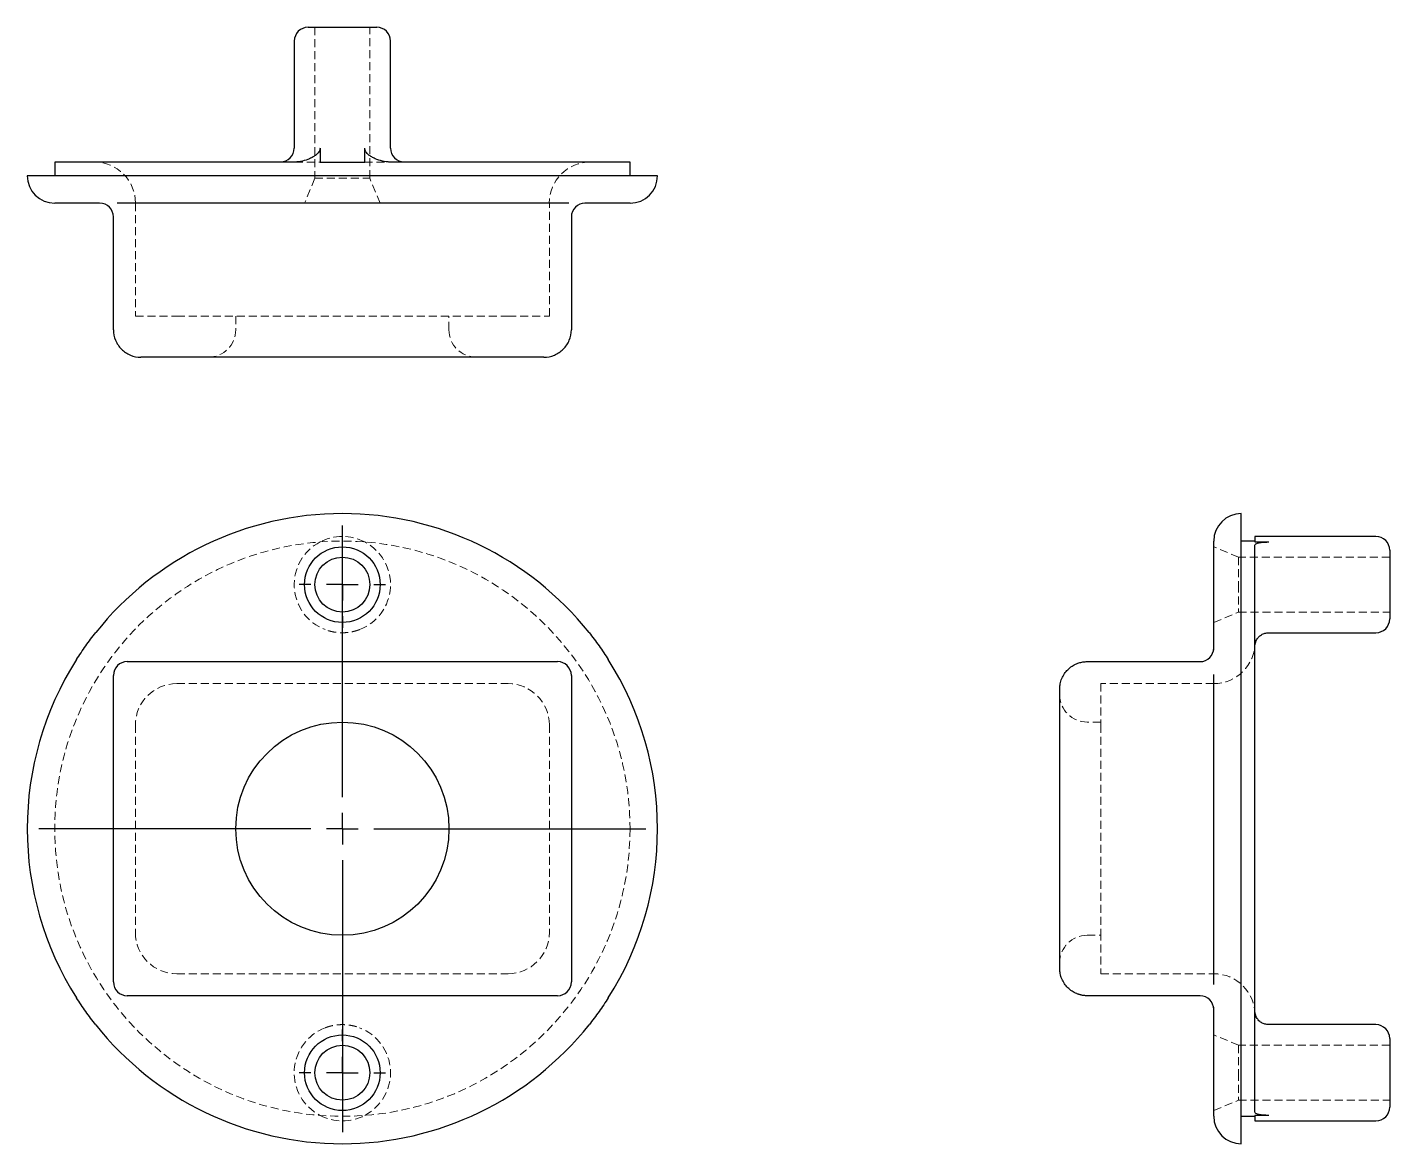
# Model space of a CAD drawing. Header units: millimetres. Extents: x 33 to 249, y 7 to 184.
import ezdxf

# ---------------------------------------------------------------- set-up
doc = ezdxf.new("R2010")
doc.units = ezdxf.units.MM
doc.linetypes.add('HIDDEN', pattern=[1.905, 1.27, -0.635])
doc.layers.add('10', color=7, linetype='Continuous')

# ---------------------------------------------------------------- blocks, each defined once
blk = doc.blocks.new('SW_CENTERMARKSYMBOL_0')
at = {"layer": '10', "color": 0}
for p, q in [((0, 5), (0, 48.14)), ((0, 0), (0, 2.5)), ((-5, 0), (-48.14, 0)), ((0, 0), (-2.5, 0)), ((0, 0), (0, -2.5)), ((0, 0), (2.5, 0)), ((5, 0), (48.14, 0)), ((0, -5), (0, -48.14))]:
    blk.add_line(p, q, dxfattribs=at)
blk = doc.blocks.new('SW_CENTERMARKSYMBOL_1')
at = {"layer": '10', "color": 0}
for p, q in [((0, 5), (0, 6.86)), ((0, 0), (0, 2.5)), ((-5, 0), (-6.86, 0)), ((0, 0), (-2.5, 0)), ((0, 0), (0, -2.5)), ((0, 0), (2.5, 0)), ((5, 0), (6.86, 0)), ((0, -5), (0, -6.86))]:
    blk.add_line(p, q, dxfattribs=at)
blk = doc.blocks.new('SW_CENTERMARKSYMBOL_2')
at = {"layer": '10', "color": 0}
for p, q in [((0, 5), (0, 6.86)), ((0, 0), (0, 2.5)), ((-5, 0), (-6.86, 0)), ((0, 0), (-2.5, 0)), ((0, 0), (0, -2.5)), ((0, 0), (2.5, 0)), ((5, 0), (6.86, 0)), ((0, -5), (0, -6.86))]:
    blk.add_line(p, q, dxfattribs=at)

msp = doc.modelspace()

# ---------------------------------------------------------------- linework, layer by layer
at = {"color": 7, "linetype": 'Continuous', "lineweight": 25}
for p, q in [((77.55, 184.19), (88.45, 184.19)), ((75.36, 182), (75.36, 164.99)), ((90.64, 164.99), (90.64, 182)), ((79.46, 164.99), (79.46, 162.8)), ((86.54, 162.8), (86.54, 164.99)), ((37.36, 162.8), (37.36, 160.62)), ((75.45, 162.8), (37.36, 162.8)), ((79.46, 162.8), (86.54, 162.8)), ((128.64, 162.8), (90.55, 162.8)), ((128.64, 160.62), (128.64, 162.8)), ((40.81, 160.62), (33, 160.62)), ((43.86, 160.62), (40.81, 160.62)), ((122.14, 160.62), (43.86, 160.62)), ((125.19, 160.62), (122.14, 160.62)), ((133, 160.62), (125.19, 160.62)), ((44.49, 156.26), (37.36, 156.26)), ((118.72, 156.26), (47.28, 156.26)), ((118.92, 156.26), (118.72, 156.26)), ((121.51, 156.26), (121.46, 156.26)), ((128.64, 156.26), (121.51, 156.26)), ((46.67, 136.18), (46.67, 154.08)), ((119.33, 154.08), (119.33, 136.18)), ((114.97, 131.82), (51.03, 131.82)), ((225.62, 88.11), (225.62, 107)), ((221.26, 85.4), (221.26, 102.64)), ((227.8, 102.64), (225.62, 102.64)), ((247, 103.37), (227.8, 103.37)), ((227.8, 103.37), (227.8, 102.5)), ((227.8, 102.5), (229.99, 102.5)), ((227.8, 11.99), (227.8, 102.01)), ((249.19, 101.19), (249.19, 90.28)), ((225.62, 83.83), (225.62, 88.11)), ((227.91, 86.77), (227.98, 86.83)), ((229.96, 88.09), (247, 88.09)), ((221.26, 85.31), (221.26, 85.4)), ((48.85, 83.51), (117.15, 83.51)), ((201.18, 83.51), (219.08, 83.51)), ((225.62, 30.17), (225.62, 83.83)), ((46.67, 32.67), (46.67, 81.33)), ((119.33, 81.33), (119.33, 32.67)), ((221.26, 32.51), (221.26, 81.49)), ((196.82, 34.85), (196.82, 79.15)), ((221.26, 32.28), (221.26, 32.51)), ((117.15, 30.49), (48.85, 30.49)), ((219.08, 30.49), (201.18, 30.49)), ((221.26, 28.6), (221.26, 28.7)), ((221.26, 11.36), (221.26, 28.6)), ((225.62, 25.89), (225.62, 30.17)), ((227.98, 27.17), (227.91, 27.23)), ((225.62, 7), (225.62, 25.89)), ((247, 25.91), (229.96, 25.91)), ((249.19, 23.72), (249.19, 12.81)), ((225.62, 11.36), (227.8, 11.36)), ((229.99, 11.5), (227.8, 11.5)), ((227.8, 11.5), (227.8, 10.63)), ((227.8, 10.63), (247, 10.63))]:
    msp.add_line(p, q, dxfattribs=at)
at = {"color": 7, "linetype": 'HIDDEN', "lineweight": 18}
for p, q in [((78.64, 184.19), (78.64, 160.21)), ((87.36, 160.21), (87.36, 184.19)), ((75.45, 162.8), (79.47, 162.8)), ((86.53, 162.8), (90.55, 162.8)), ((78.64, 160.21), (77, 156.26)), ((78.64, 160.21), (87.36, 160.21)), ((89, 156.26), (87.36, 160.21)), ((50.16, 156.26), (50.16, 138.36)), ((115.84, 138.36), (115.84, 156.26)), ((50.16, 138.36), (56.71, 138.36)), ((56.71, 138.36), (109.29, 138.36)), ((66.09, 138.36), (66.09, 136.18)), ((99.91, 136.18), (99.91, 138.36)), ((109.29, 138.36), (115.84, 138.36)), ((225.21, 100.09), (221.26, 101.73)), ((225.21, 100.09), (225.21, 95.73)), ((249.19, 100.09), (225.21, 100.09)), ((225.21, 95.73), (225.21, 91.37)), ((221.26, 89.73), (225.21, 91.37)), ((225.21, 91.37), (249.19, 91.37)), ((227.98, 86.83), (227.78, 86.07)), ((227.84, 86.94), (227.9, 86.77)), ((56.71, 80.02), (109.29, 80.02)), ((221.26, 80.02), (203.36, 80.02)), ((203.36, 80.02), (203.36, 73.47)), ((203.36, 73.91), (201.18, 73.91)), ((50.16, 73.47), (50.16, 40.53)), ((115.84, 73.47), (115.84, 40.53)), ((203.36, 73.47), (203.36, 40.53)), ((201.18, 40.09), (203.36, 40.09)), ((203.36, 40.53), (203.36, 33.98)), ((56.71, 33.98), (109.29, 33.98)), ((203.36, 33.98), (221.26, 33.98)), ((227.78, 27.93), (227.98, 27.17)), ((227.9, 27.23), (227.84, 27.06)), ((225.21, 22.63), (221.26, 24.27)), ((225.21, 22.63), (225.21, 18.27)), ((249.19, 22.63), (225.21, 22.63)), ((225.21, 18.27), (225.21, 13.91)), ((221.26, 12.27), (225.21, 13.91)), ((225.21, 13.91), (249.19, 13.91))]:
    msp.add_line(p, q, dxfattribs=at)
msp.add_circle((83, 57), 45.64, dxfattribs=at)
at = {"color": 7, "linetype": 'Continuous', "lineweight": 25}
for centre, radius in [((83, 95.73), 6), ((83, 95.73), 4.36), ((83, 57), 16.91), ((83, 18.27), 6), ((83, 18.27), 4.36)]:
    msp.add_circle(centre, radius, dxfattribs=at)
for centre, radius, start, end in [((77.55, 182), 2.18, 90, 180), ((88.45, 182), 2.18, 0, 90), ((73.18, 164.99), 2.18, 270, 0), ((92.82, 164.99), 2.18, 180, 270), ((37.36, 160.62), 4.36, 180, 270), ((128.64, 160.62), 4.36, 270, 0), ((44.49, 154.08), 2.18, 0, 90), ((121.51, 154.08), 2.18, 90, 180), ((83, 57), 50, 38.4833, 141.5167), ((225.62, 102.64), 4.36, 90, 180), ((247, 101.19), 2.18, 0, 90), ((247, 90.28), 2.18, 270, 0), ((219.08, 85.69), 2.18, 270, 0), ((83, 57), 50, 147.5466, 212.4534), ((48.85, 81.33), 2.18, 90, 180), ((117.15, 81.33), 2.18, 0, 90), ((83, 57), 50, 327.5466, 32.4534), ((48.85, 32.67), 2.18, 180, 270), ((117.15, 32.67), 2.18, 270, 0), ((219.08, 28.31), 2.18, 0, 90), ((83, 57), 50, 218.4833, 321.5167), ((247, 23.72), 2.18, 0, 90), ((225.62, 11.36), 4.36, 180, 270), ((247, 12.81), 2.18, 270, 0)]:
    msp.add_arc(centre, radius, start, end, dxfattribs=at)
at = {"color": 7, "linetype": 'HIDDEN', "lineweight": 18}
for centre, radius, start, end in [((43.62, 156.26), 6.55, 0, 90), ((122.38, 156.26), 6.55, 90, 180), ((61.73, 136.18), 4.36, 270, 0), ((104.27, 136.18), 4.36, 180, 270), ((83, 95.73), 7.64, 117.5861, 248.9605), ((83, 95.73), 7.64, 62.4139, 117.5861), ((83, 95.73), 7.64, 291.0395, 62.4139), ((221.26, 86.57), 6.55, 270, 0), ((56.71, 73.47), 6.55, 90, 180), ((109.29, 73.47), 6.55, 0, 90), ((201.18, 78.27), 4.36, 180, 270), ((56.71, 40.53), 6.55, 180, 270), ((109.29, 40.53), 6.55, 270, 0), ((201.18, 35.73), 4.36, 90, 180), ((221.26, 27.43), 6.55, 0, 90), ((83, 18.27), 7.64, 111.0395, 242.4139), ((83, 18.27), 7.64, 297.5861, 68.9605), ((83, 18.27), 7.64, 242.4139, 297.5861)]:
    msp.add_arc(centre, radius, start, end, dxfattribs=at)
at = {"color": 7, "linetype": 'Continuous', "lineweight": 25}
for points, knots in [([(79.46, 164.99), (79.46, 164.78), (79.38, 164.58), (79.21, 164.32), (79.15, 164.24), (79, 164.09), (78.93, 164.02), (78.69, 163.82), (78.52, 163.71), (78.17, 163.5), (77.99, 163.41), (77.44, 163.16), (77.05, 163.03), (76.26, 162.85), (75.86, 162.8), (75.45, 162.8)], [0, 0, 0, 0, 0.125, 0.125, 0.1875, 0.1875, 0.25, 0.25, 0.375, 0.375, 0.5, 0.5, 0.75, 0.75, 1, 1, 1, 1]), ([(90.55, 162.8), (90.14, 162.8), (89.74, 162.85), (88.96, 163.03), (88.56, 163.16), (88.01, 163.41), (87.83, 163.5), (87.48, 163.71), (87.31, 163.82), (86.99, 164.09), (86.84, 164.24), (86.62, 164.58), (86.54, 164.78), (86.54, 164.99)], [0, 0, 0, 0, 0.25, 0.25, 0.5, 0.5, 0.625, 0.625, 0.75, 0.75, 0.875, 0.875, 1, 1, 1, 1]), ([(227.8, 102.01), (227.8, 102.08), (227.85, 102.14), (228.03, 102.25), (228.16, 102.3), (228.41, 102.36), (228.5, 102.38), (228.71, 102.42), (228.82, 102.43), (229.09, 102.46), (229.24, 102.47), (229.58, 102.49), (229.78, 102.5), (229.99, 102.5)], [0, 0, 0, 0, 0.25, 0.25, 0.5, 0.5, 0.625, 0.625, 0.75, 0.75, 0.875, 0.875, 1, 1, 1, 1]), ([(227.8, 86.35), (227.81, 86.39), (227.83, 86.48), (227.93, 86.72), (227.98, 86.83)], [0, 0, 0, 0, 0.509737, 1, 1, 1, 1]), ([(227.98, 86.83), (228.09, 87.02), (228.3, 87.38), (228.8, 87.79), (229.36, 88.05), (229.77, 88.08), (229.96, 88.09)], [0, 0, 0, 0, 0.254917, 0.513454, 0.764851, 1, 1, 1, 1]), ([(196.82, 79.15), (196.82, 79.22), (196.82, 79.36), (196.84, 79.55), (196.86, 79.72), (196.88, 79.87), (196.92, 80.1), (197, 80.42), (197.2, 80.97), (197.53, 81.59), (198.09, 82.26), (198.74, 82.8), (199.35, 83.13), (199.83, 83.3), (200.17, 83.4), (200.5, 83.46), (200.84, 83.5), (201.07, 83.51), (201.18, 83.51)], [0, 0, 0, 0, 0.0334057, 0.0632897, 0.0896519, 0.1124921, 0.1318103, 0.200904, 0.2625997, 0.3976324, 0.5177688, 0.6440752, 0.762509, 0.8109145, 0.8587992, 0.9062293, 0.9532729, 1, 1, 1, 1]), ([(201.18, 30.49), (201.12, 30.49), (200.99, 30.49), (200.81, 30.5), (200.62, 30.52), (200.43, 30.55), (200.24, 30.59), (200.06, 30.64), (199.87, 30.69), (199.69, 30.75), (199.31, 30.9), (198.74, 31.2), (198.09, 31.74), (197.53, 32.41), (197.2, 33.03), (197, 33.58), (196.9, 33.97), (196.83, 34.4), (196.82, 34.69), (196.82, 34.85)], [0, 0, 0, 0, 0.025927, 0.051943, 0.07806, 0.10429, 0.130644, 0.157135, 0.183774, 0.210571, 0.237539, 0.355958, 0.482276, 0.602397, 0.737442, 0.799123, 0.86823, 0.923108, 1, 1, 1, 1]), ([(227.98, 27.17), (227.93, 27.28), (227.83, 27.52), (227.81, 27.61), (227.8, 27.65)], [0, 0, 0, 0, 0.490217, 1, 1, 1, 1]), ([(229.96, 25.91), (229.77, 25.92), (229.36, 25.95), (228.8, 26.21), (228.3, 26.62), (228.09, 26.98), (227.98, 27.17)], [0, 0, 0, 0, 0.235149, 0.486546, 0.745083, 1, 1, 1, 1]), ([(229.99, 11.5), (229.78, 11.5), (229.58, 11.51), (229.32, 11.52), (229.24, 11.53), (229.09, 11.54), (229.02, 11.55), (228.82, 11.57), (228.71, 11.58), (228.5, 11.62), (228.41, 11.64), (228.16, 11.7), (228.03, 11.75), (227.85, 11.86), (227.8, 11.92), (227.8, 11.99)], [0, 0, 0, 0, 0.125, 0.125, 0.1875, 0.1875, 0.25, 0.25, 0.375, 0.375, 0.5, 0.5, 0.75, 0.75, 1, 1, 1, 1])]:
    msp.add_open_spline(points, degree=3, knots=knots, dxfattribs=at)
for points in [[(46.67, 136.18), (46.67, 135.61), (46.9, 134.47), (47.87, 133.02), (49.32, 132.05), (50.46, 131.82), (51.03, 131.82)], [(114.97, 131.82), (115.54, 131.82), (116.68, 132.05), (118.13, 133.02), (119.1, 134.47), (119.33, 135.61), (119.33, 136.18)], [(40.81, 83.83), (41.28, 84.57), (42.26, 86.03), (43.31, 87.43), (43.86, 88.11)], [(122.14, 88.11), (122.69, 87.43), (123.74, 86.03), (124.72, 84.57), (125.19, 83.83)], [(43.86, 25.89), (43.31, 26.57), (42.26, 27.97), (41.28, 29.43), (40.81, 30.17)], [(125.19, 30.17), (124.72, 29.43), (123.74, 27.97), (122.69, 26.57), (122.14, 25.89)]]:
    msp.add_open_spline(points, degree=3, dxfattribs=at)
at = {"color": 7, "linetype": 'HIDDEN', "lineweight": 18}
for points, knots in [([(85.74, 88.6), (85.66, 88.57), (85.48, 88.5), (85.17, 88.4), (84.8, 88.3), (84.27, 88.19), (83.66, 88.11), (83, 88.09), (82.34, 88.11), (81.69, 88.2), (81.08, 88.33), (80.63, 88.46), (80.37, 88.56), (80.26, 88.6)], [0, 0, 0, 0, 0.047308, 0.10488, 0.172716, 0.250816, 0.396288, 0.499935, 0.603591, 0.749135, 0.85102, 0.934642, 1, 1, 1, 1]), ([(227.78, 86.07), (227.78, 86.07), (227.78, 86.03), (227.79, 86.11), (227.8, 86.3), (227.8, 86.36)], [0, 0, 0, 0, 0.006205, 0.689658, 1, 1, 1, 1]), ([(227.8, 27.64), (227.8, 27.7), (227.79, 27.9), (227.79, 27.92), (227.78, 27.93)], [0, 0, 0, 0, 0.313911, 1, 1, 1, 1]), ([(80.26, 25.4), (80.34, 25.43), (80.52, 25.5), (80.83, 25.6), (81.2, 25.7), (81.73, 25.81), (82.34, 25.89), (83, 25.91), (83.66, 25.89), (84.31, 25.8), (84.92, 25.67), (85.37, 25.54), (85.63, 25.44), (85.74, 25.4)], [0, 0, 0, 0, 0.047308, 0.10488, 0.172716, 0.250816, 0.396288, 0.499935, 0.603591, 0.749135, 0.85102, 0.934642, 1, 1, 1, 1])]:
    msp.add_open_spline(points, degree=3, knots=knots, dxfattribs=at)

# ---------------------------------------------------------------- block references
at = {"layer": '10'}
for name, p in [('SW_CENTERMARKSYMBOL_0', (83, 57)), ('SW_CENTERMARKSYMBOL_1', (83, 95.73)), ('SW_CENTERMARKSYMBOL_2', (83, 18.27))]:
    msp.add_blockref(name, p, dxfattribs=at)

doc.saveas('drawing.dxf')
